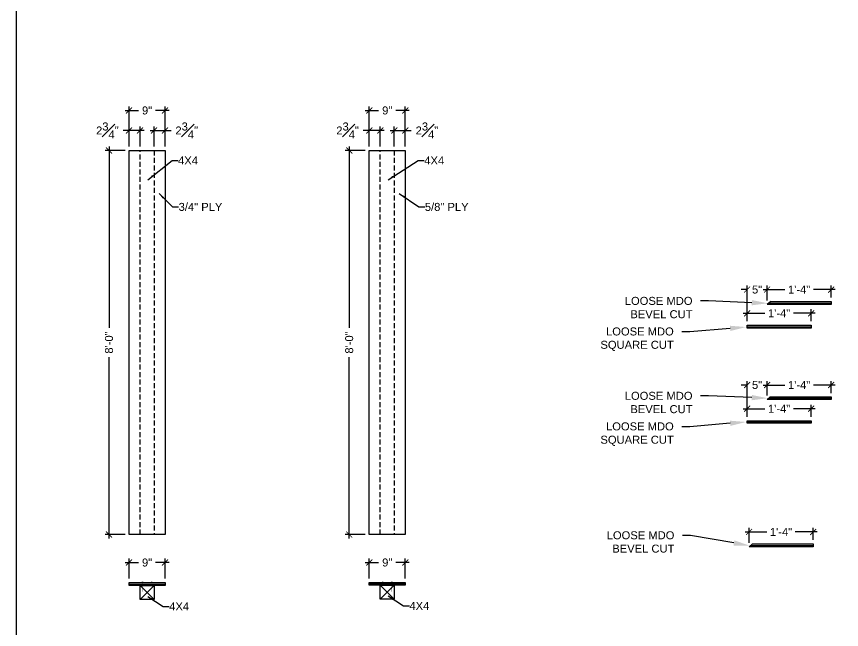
# Model space of a CAD drawing. Header units: inches. Extents: x 2832 to 8547, y -592 to 860.
# Drawn here: x 5754.1 to 5960.1, y 519.4 to 672.6 of the extents above; entities that cross this region are included whole.
import ezdxf
from ezdxf import colors
from ezdxf.entities.mleader import LeaderData, LeaderLine
from ezdxf.math import Vec2, Vec3

# ---------------------------------------------------------------- set-up
doc = ezdxf.new("R2010")
doc.units = ezdxf.units.IN
doc.header["$LTSCALE"] = 5
doc.header["$MEASUREMENT"] = 0
doc.header["$PDMODE"] = 3
doc.header["$PDSIZE"] = 5
doc.linetypes.add('HIDDEN', pattern=[0.375, 0.25, -0.125])
for name, color, linetype in [('CONC', 132, 'Continuous'), ('DIM', 154, 'Continuous'), ('FMTEXTA', 4, 'Continuous'), ('FMTEXTB', 4, 'Continuous'), ('FORM', 5, 'Continuous'), ('PLYA', 4, 'Continuous'), ('STICKERS', 5, 'Continuous')]:
    doc.layers.add(name, color=color, linetype=linetype)
doc.styles.add('S', font='arial.ttf', dxfattribs={"height": 2})
doc.styles.add('VBA_txt', font='arial.ttf', dxfattribs={"height": 2})
doc.dimstyles.get("Standard").update_dxf_attribs({"dimtxt": 0.18, "dimasz": 0.18, "dimexe": 0.18, "dimexo": 0.0625, "dimgap": 0.09, "dimtad": 0, "dimdec": 4, "dimzin": 0, "dimdsep": 46, "dimtxsty": 'Standard', "dimcen": 0.09, "dimadec": 0, "dimazin": 0, "dimtfac": 1, "dimtdec": 4, "dimtofl": 0, "dimtmove": 0, "dimatfit": 3, "dimfxl": 1, "dimtolj": 1, "dimtzin": 0, "dimarcsym": 0})
doc.dimstyles.new('VBA_Dimstyle', dxfattribs={"dimtxt": 2, "dimasz": 1.5, "dimexe": 1, "dimexo": 1, "dimgap": 1, "dimtad": 0, "dimdec": 4, "dimrnd": 0.125, "dimzin": 3, "dimdsep": 46, "dimlunit": 4, "dimtxsty": 'VBA_txt', "dimblk": 'ARCHTICK', "dimcen": 0.09, "dimdle": 1, "dimclrd": 151, "dimclre": 150, "dimclrt": 150, "dimadec": 0, "dimazin": 0, "dimtfac": 1, "dimtdec": 4, "dimtofl": 0, "dimtmove": 0, "dimatfit": 3, "dimfxl": 1, "dimfrac": 1, "dimtolj": 1, "dimtzin": 0, "dimarcsym": 0})

# ---------------------------------------------------------------- blocks, each defined once
blk = doc.blocks.new('_ARCHTICK')
at = {"color": 0, "linetype": 'ByBlock', "ltscale": 0.25, "const_width": 0.15}
blk.add_lwpolyline([(-0.5, -0.5), (0.5, 0.5)], dxfattribs=at)
blk = doc.blocks.new('*D620')
at = {"color": 150, "linetype": 'ByBlock', "lineweight": -2, "transparency": 16777216}
for p, q in [((5, 6.93), (5, 10.68)), ((21, 7.68), (21, 10.68))]:
    blk.add_line(p, q, dxfattribs=at)
at = {"color": 151, "linetype": 'ByBlock', "lineweight": -2, "transparency": 16777216}
for p, q in [((4, 9.68), (9.44, 9.68)), ((22, 9.68), (16.56, 9.68))]:
    blk.add_line(p, q, dxfattribs=at)
at = {"layer": 'DEFPOINTS', "color": 0, "linetype": 'ByBlock', "transparency": 16777216}
for p in [(21, 9.68), (21, 6.68), (5, 5.93)]:
    blk.add_point(p, dxfattribs=at)
at = {"color": 151, "linetype": 'ByBlock', "lineweight": -2, "transparency": 16777216, "xscale": 1.5, "yscale": 1.5, "zscale": 1.5, "rotation": 180}
blk.add_blockref('_ARCHTICK', (5, 9.68), dxfattribs=at)
at = {"color": 151, "linetype": 'ByBlock', "lineweight": -2, "transparency": 16777216, "xscale": 1.5, "yscale": 1.5, "zscale": 1.5}
blk.add_blockref('_ARCHTICK', (21, 9.68), dxfattribs=at)
at = {"color": 150, "linetype": 'ByBlock', "transparency": 16777216, "insert": (13, 9.68), "char_height": 2, "attachment_point": 5, "style": 'VBA_txt'}
blk.add_mtext('\\A1;1\'-4"', dxfattribs=at)
blk = doc.blocks.new('*D621')
at = {"color": 150, "linetype": 'ByBlock', "lineweight": -2, "transparency": 16777216}
for p, q in [((0, 1.75), (0, 4.75)), ((16, 1.75), (16, 4.75))]:
    blk.add_line(p, q, dxfattribs=at)
at = {"color": 151, "linetype": 'ByBlock', "lineweight": -2, "transparency": 16777216}
for p, q in [((-1, 3.75), (4.44, 3.75)), ((17, 3.75), (11.56, 3.75))]:
    blk.add_line(p, q, dxfattribs=at)
at = {"layer": 'DEFPOINTS', "color": 0, "linetype": 'ByBlock', "transparency": 16777216}
for p in [(16, 3.75), (0, 0.75), (16, 0.75)]:
    blk.add_point(p, dxfattribs=at)
at = {"color": 151, "linetype": 'ByBlock', "lineweight": -2, "transparency": 16777216, "xscale": 1.5, "yscale": 1.5, "zscale": 1.5, "rotation": 180}
blk.add_blockref('_ARCHTICK', (0, 3.75), dxfattribs=at)
at = {"color": 151, "linetype": 'ByBlock', "lineweight": -2, "transparency": 16777216, "xscale": 1.5, "yscale": 1.5, "zscale": 1.5}
blk.add_blockref('_ARCHTICK', (16, 3.75), dxfattribs=at)
at = {"color": 150, "linetype": 'ByBlock', "transparency": 16777216, "insert": (8, 3.75), "char_height": 2, "attachment_point": 5, "style": 'VBA_txt'}
blk.add_mtext('\\A1;1\'-4"', dxfattribs=at)
blk = doc.blocks.new('*D619')
at = {"color": 150, "linetype": 'ByBlock', "lineweight": -2, "transparency": 16777216}
for p, q in [((0, 1.75), (0, 10.68)), ((5, 6.93), (5, 10.68))]:
    blk.add_line(p, q, dxfattribs=at)
at = {"color": 151, "linetype": 'ByBlock', "lineweight": -2, "transparency": 16777216}
for p, q in [((0, 9.68), (-1.5, 9.68)), ((5, 9.68), (6.5, 9.68))]:
    blk.add_line(p, q, dxfattribs=at)
at = {"layer": 'DEFPOINTS', "color": 0, "linetype": 'ByBlock', "transparency": 16777216}
for p in [(0, 9.68), (5, 5.93), (0, 0.75)]:
    blk.add_point(p, dxfattribs=at)
at = {"color": 151, "linetype": 'ByBlock', "lineweight": -2, "transparency": 16777216, "xscale": 1.5, "yscale": 1.5, "zscale": 1.5}
blk.add_blockref('_ARCHTICK', (0, 9.68), dxfattribs=at)
at = {"color": 151, "linetype": 'ByBlock', "lineweight": -2, "transparency": 16777216, "xscale": 1.5, "yscale": 1.5, "zscale": 1.5, "rotation": 180}
blk.add_blockref('_ARCHTICK', (5, 9.68), dxfattribs=at)
at = {"color": 150, "linetype": 'ByBlock', "transparency": 16777216, "insert": (2.5, 9.68), "char_height": 2, "attachment_point": 5, "style": 'VBA_txt'}
blk.add_mtext('\\A1;5"', dxfattribs=at)
blk = doc.blocks.new('*D628')
at = {"color": 150, "linetype": 'ByBlock', "lineweight": -2, "transparency": 16777216}
for p, q in [((5, 6.93), (5, 10.68)), ((21, 7.68), (21, 10.68))]:
    blk.add_line(p, q, dxfattribs=at)
at = {"color": 151, "linetype": 'ByBlock', "lineweight": -2, "transparency": 16777216}
for p, q in [((4, 9.68), (9.44, 9.68)), ((22, 9.68), (16.56, 9.68))]:
    blk.add_line(p, q, dxfattribs=at)
at = {"layer": 'DEFPOINTS', "color": 0, "linetype": 'ByBlock', "transparency": 16777216}
for p in [(21, 9.68), (21, 6.68), (5, 5.93)]:
    blk.add_point(p, dxfattribs=at)
at = {"color": 151, "linetype": 'ByBlock', "lineweight": -2, "transparency": 16777216, "xscale": 1.5, "yscale": 1.5, "zscale": 1.5, "rotation": 180}
blk.add_blockref('_ARCHTICK', (5, 9.68), dxfattribs=at)
at = {"color": 151, "linetype": 'ByBlock', "lineweight": -2, "transparency": 16777216, "xscale": 1.5, "yscale": 1.5, "zscale": 1.5}
blk.add_blockref('_ARCHTICK', (21, 9.68), dxfattribs=at)
at = {"color": 150, "linetype": 'ByBlock', "transparency": 16777216, "insert": (13, 9.68), "char_height": 2, "attachment_point": 5, "style": 'VBA_txt'}
blk.add_mtext('\\A1;1\'-4"', dxfattribs=at)
blk = doc.blocks.new('*D625')
at = {"color": 150, "linetype": 'ByBlock', "lineweight": -2, "transparency": 16777216}
for p, q in [((5, 6.93), (5, 10.55)), ((21, 7.55), (21, 10.55))]:
    blk.add_line(p, q, dxfattribs=at)
at = {"color": 151, "linetype": 'ByBlock', "lineweight": -2, "transparency": 16777216}
for p, q in [((4, 9.55), (9.44, 9.55)), ((22, 9.55), (16.56, 9.55))]:
    blk.add_line(p, q, dxfattribs=at)
at = {"layer": 'DEFPOINTS', "color": 0, "linetype": 'ByBlock', "transparency": 16777216}
for p in [(21, 9.55), (21, 6.55), (5, 5.93)]:
    blk.add_point(p, dxfattribs=at)
at = {"color": 151, "linetype": 'ByBlock', "lineweight": -2, "transparency": 16777216, "xscale": 1.5, "yscale": 1.5, "zscale": 1.5, "rotation": 180}
blk.add_blockref('_ARCHTICK', (5, 9.55), dxfattribs=at)
at = {"color": 151, "linetype": 'ByBlock', "lineweight": -2, "transparency": 16777216, "xscale": 1.5, "yscale": 1.5, "zscale": 1.5}
blk.add_blockref('_ARCHTICK', (21, 9.55), dxfattribs=at)
at = {"color": 150, "linetype": 'ByBlock', "transparency": 16777216, "insert": (13, 9.55), "char_height": 2, "attachment_point": 5, "style": 'VBA_txt'}
blk.add_mtext('\\A1;1\'-4"', dxfattribs=at)
blk = doc.blocks.new('*D626')
at = {"color": 150, "linetype": 'ByBlock', "lineweight": -2, "transparency": 16777216}
for p, q in [((0, 1.62), (0, 4.62)), ((16, 1.62), (16, 4.62))]:
    blk.add_line(p, q, dxfattribs=at)
at = {"color": 151, "linetype": 'ByBlock', "lineweight": -2, "transparency": 16777216}
for p, q in [((-1, 3.62), (4.44, 3.62)), ((17, 3.62), (11.56, 3.62))]:
    blk.add_line(p, q, dxfattribs=at)
at = {"layer": 'DEFPOINTS', "color": 0, "linetype": 'ByBlock', "transparency": 16777216}
for p in [(16, 3.62), (0, 0.62), (16, 0.62)]:
    blk.add_point(p, dxfattribs=at)
at = {"color": 151, "linetype": 'ByBlock', "lineweight": -2, "transparency": 16777216, "xscale": 1.5, "yscale": 1.5, "zscale": 1.5, "rotation": 180}
blk.add_blockref('_ARCHTICK', (0, 3.62), dxfattribs=at)
at = {"color": 151, "linetype": 'ByBlock', "lineweight": -2, "transparency": 16777216, "xscale": 1.5, "yscale": 1.5, "zscale": 1.5}
blk.add_blockref('_ARCHTICK', (16, 3.62), dxfattribs=at)
at = {"color": 150, "linetype": 'ByBlock', "transparency": 16777216, "insert": (8, 3.62), "char_height": 2, "attachment_point": 5, "style": 'VBA_txt'}
blk.add_mtext('\\A1;1\'-4"', dxfattribs=at)
blk = doc.blocks.new('*D624')
at = {"color": 150, "linetype": 'ByBlock', "lineweight": -2, "transparency": 16777216}
for p, q in [((0, 1.62), (0, 10.55)), ((5, 6.93), (5, 10.55))]:
    blk.add_line(p, q, dxfattribs=at)
at = {"color": 151, "linetype": 'ByBlock', "lineweight": -2, "transparency": 16777216}
for p, q in [((0, 9.55), (-1.5, 9.55)), ((5, 9.55), (6.5, 9.55))]:
    blk.add_line(p, q, dxfattribs=at)
at = {"layer": 'DEFPOINTS', "color": 0, "linetype": 'ByBlock', "transparency": 16777216}
for p in [(0, 9.55), (5, 5.93), (0, 0.62)]:
    blk.add_point(p, dxfattribs=at)
at = {"color": 151, "linetype": 'ByBlock', "lineweight": -2, "transparency": 16777216, "xscale": 1.5, "yscale": 1.5, "zscale": 1.5}
blk.add_blockref('_ARCHTICK', (0, 9.55), dxfattribs=at)
at = {"color": 151, "linetype": 'ByBlock', "lineweight": -2, "transparency": 16777216, "xscale": 1.5, "yscale": 1.5, "zscale": 1.5, "rotation": 180}
blk.add_blockref('_ARCHTICK', (5, 9.55), dxfattribs=at)
at = {"color": 150, "linetype": 'ByBlock', "transparency": 16777216, "insert": (2.5, 9.55), "char_height": 2, "attachment_point": 5, "style": 'VBA_txt'}
blk.add_mtext('\\A1;5"', dxfattribs=at)
blk = doc.blocks.new('*D595')
at = {"layer": 'DEFPOINTS', "color": 0, "transparency": 16777216}
for p in [(4.5, 106), (-4.5, 96), (4.5, 96)]:
    blk.add_point(p, dxfattribs=at)
at = {"layer": 'FORM', "color": 151, "linetype": 'ByBlock', "lineweight": -2, "transparency": 16777216}
for p, q in [((-5.5, 106), (-2.15, 106)), ((5.5, 106), (2.15, 106))]:
    blk.add_line(p, q, dxfattribs=at)
at = {"layer": 'FORM', "color": 150, "linetype": 'ByBlock', "lineweight": -2, "transparency": 16777216}
for p, q in [((-4.5, 97), (-4.5, 107)), ((4.5, 97), (4.5, 107))]:
    blk.add_line(p, q, dxfattribs=at)
at = {"layer": 'FORM', "color": 151, "lineweight": -2, "transparency": 16777216, "xscale": 1.5, "yscale": 1.5, "zscale": 1.5, "rotation": 180}
blk.add_blockref('_ARCHTICK', (-4.5, 106), dxfattribs=at)
at = {"layer": 'FORM', "color": 151, "lineweight": -2, "transparency": 16777216, "xscale": 1.5, "yscale": 1.5, "zscale": 1.5}
blk.add_blockref('_ARCHTICK', (4.5, 106), dxfattribs=at)
at = {"layer": 'FORM', "color": 150, "transparency": 16777216, "insert": (0, 106), "char_height": 2, "attachment_point": 5, "style": 'VBA_txt'}
blk.add_mtext('\\A1;9"', dxfattribs=at)
blk = doc.blocks.new('*D596')
at = {"layer": 'DEFPOINTS', "color": 0, "transparency": 16777216}
for p in [(4.5, 101), (1.75, 96), (4.5, 96)]:
    blk.add_point(p, dxfattribs=at)
at = {"layer": 'FORM', "color": 151, "linetype": 'ByBlock', "lineweight": -2, "transparency": 16777216}
for p, q in [((0.75, 101), (4.5, 101)), ((4.5, 101), (6, 101))]:
    blk.add_line(p, q, dxfattribs=at)
at = {"layer": 'FORM', "color": 150, "linetype": 'ByBlock', "lineweight": -2, "transparency": 16777216}
for p, q in [((1.75, 97), (1.75, 102)), ((4.5, 97), (4.5, 102))]:
    blk.add_line(p, q, dxfattribs=at)
at = {"layer": 'FORM', "color": 151, "lineweight": -2, "transparency": 16777216, "xscale": 1.5, "yscale": 1.5, "zscale": 1.5, "rotation": 180}
blk.add_blockref('_ARCHTICK', (1.75, 101), dxfattribs=at)
at = {"layer": 'FORM', "color": 151, "lineweight": -2, "transparency": 16777216, "xscale": 1.5, "yscale": 1.5, "zscale": 1.5}
blk.add_blockref('_ARCHTICK', (4.5, 101), dxfattribs=at)
at = {"layer": 'FORM', "color": 150, "transparency": 16777216, "insert": (9.91, 101), "char_height": 2, "attachment_point": 5, "style": 'VBA_txt'}
blk.add_mtext('\\A1;2{\\H1x;\\S3#4;}"', dxfattribs=at)
blk = doc.blocks.new('*D597')
at = {"layer": 'DEFPOINTS', "color": 0, "transparency": 16777216}
for p in [(-4.5, 101), (-4.5, 96), (-1.75, 96)]:
    blk.add_point(p, dxfattribs=at)
at = {"layer": 'FORM', "color": 151, "linetype": 'ByBlock', "lineweight": -2, "transparency": 16777216}
for p, q in [((-4.5, 101), (-6, 101)), ((-0.75, 101), (-4.5, 101))]:
    blk.add_line(p, q, dxfattribs=at)
at = {"layer": 'FORM', "color": 150, "linetype": 'ByBlock', "lineweight": -2, "transparency": 16777216}
for p, q in [((-4.5, 97), (-4.5, 102)), ((-1.75, 97), (-1.75, 102))]:
    blk.add_line(p, q, dxfattribs=at)
at = {"layer": 'FORM', "color": 151, "lineweight": -2, "transparency": 16777216, "xscale": 1.5, "yscale": 1.5, "zscale": 1.5, "rotation": 180}
blk.add_blockref('_ARCHTICK', (-4.5, 101), dxfattribs=at)
at = {"layer": 'FORM', "color": 151, "lineweight": -2, "transparency": 16777216, "xscale": 1.5, "yscale": 1.5, "zscale": 1.5}
blk.add_blockref('_ARCHTICK', (-1.75, 101), dxfattribs=at)
at = {"layer": 'FORM', "color": 150, "transparency": 16777216, "insert": (-9.91, 101), "char_height": 2, "attachment_point": 5, "style": 'VBA_txt'}
blk.add_mtext('\\A1;2{\\H1x;\\S3#4;}"', dxfattribs=at)
blk = doc.blocks.new('*D598')
at = {"layer": 'DEFPOINTS', "color": 0, "transparency": 16777216}
for p in [(-4.5, 96), (-4.5, 0), (-9.5, 0)]:
    blk.add_point(p, dxfattribs=at)
at = {"layer": 'FORM', "color": 151, "linetype": 'ByBlock', "lineweight": -2, "transparency": 16777216}
for p, q in [((-9.5, 97), (-9.5, 51.66)), ((-9.5, -1), (-9.5, 44.34))]:
    blk.add_line(p, q, dxfattribs=at)
at = {"layer": 'FORM', "color": 150, "linetype": 'ByBlock', "lineweight": -2, "transparency": 16777216}
for p, q in [((-5.5, 96), (-10.5, 96)), ((-5.5, 0), (-10.5, 0))]:
    blk.add_line(p, q, dxfattribs=at)
at = {"layer": 'FORM', "color": 151, "lineweight": -2, "transparency": 16777216, "xscale": 1.5, "yscale": 1.5, "zscale": 1.5}
for p, rotation in [((-9.5, 96), 90), ((-9.5, 0), 270)]:
    blk.add_blockref('_ARCHTICK', p, dxfattribs=dict(at, rotation=rotation))
at = {"layer": 'FORM', "color": 150, "transparency": 16777216, "insert": (-9.5, 48), "char_height": 2, "attachment_point": 5, "rotation": 90, "style": 'VBA_txt'}
blk.add_mtext('\\A1;8\'-0"', dxfattribs=at)
blk = doc.blocks.new('8D')
at = {"color": 4, "const_width": 0.0625}
for points in [[(-0.1875, 0.0625), (0.1875, 0.0625)], [(0, -2.4375), (0, 0.0625)]]:
    blk.add_lwpolyline(points, dxfattribs=at)
blk = doc.blocks.new('*D590')
at = {"layer": 'DEFPOINTS', "color": 0, "transparency": 16777216}
for p in [(4.5, -7), (-4.5, -12), (4.5, -12)]:
    blk.add_point(p, dxfattribs=at)
at = {"layer": 'FORM', "color": 150, "linetype": 'ByBlock', "lineweight": -2, "transparency": 16777216}
for p, q in [((-4.5, -11), (-4.5, -6)), ((4.5, -11), (4.5, -6))]:
    blk.add_line(p, q, dxfattribs=at)
at = {"layer": 'FORM', "color": 151, "linetype": 'ByBlock', "lineweight": -2, "transparency": 16777216}
for p, q in [((-5.5, -7), (-2.15, -7)), ((5.5, -7), (2.15, -7))]:
    blk.add_line(p, q, dxfattribs=at)
at = {"layer": 'FORM', "color": 151, "lineweight": -2, "transparency": 16777216, "xscale": 1.5, "yscale": 1.5, "zscale": 1.5, "rotation": 180}
blk.add_blockref('_ARCHTICK', (-4.5, -7), dxfattribs=at)
at = {"layer": 'FORM', "color": 151, "lineweight": -2, "transparency": 16777216, "xscale": 1.5, "yscale": 1.5, "zscale": 1.5}
blk.add_blockref('_ARCHTICK', (4.5, -7), dxfattribs=at)
at = {"layer": 'FORM', "color": 150, "transparency": 16777216, "insert": (0, -7), "char_height": 2, "attachment_point": 5, "style": 'VBA_txt'}
blk.add_mtext('\\A1;9"', dxfattribs=at)
blk = doc.blocks.new('*D613')
at = {"layer": 'DEFPOINTS', "color": 0, "transparency": 16777216}
for p in [(4.5, 106), (-4.5, 96), (4.5, 96)]:
    blk.add_point(p, dxfattribs=at)
at = {"layer": 'FORM', "color": 151, "linetype": 'ByBlock', "lineweight": -2, "transparency": 16777216}
for p, q in [((-5.5, 106), (-2.15, 106)), ((5.5, 106), (2.15, 106))]:
    blk.add_line(p, q, dxfattribs=at)
at = {"layer": 'FORM', "color": 150, "linetype": 'ByBlock', "lineweight": -2, "transparency": 16777216}
for p, q in [((-4.5, 97), (-4.5, 107)), ((4.5, 97), (4.5, 107))]:
    blk.add_line(p, q, dxfattribs=at)
at = {"layer": 'FORM', "color": 151, "lineweight": -2, "transparency": 16777216, "xscale": 1.5, "yscale": 1.5, "zscale": 1.5, "rotation": 180}
blk.add_blockref('_ARCHTICK', (-4.5, 106), dxfattribs=at)
at = {"layer": 'FORM', "color": 151, "lineweight": -2, "transparency": 16777216, "xscale": 1.5, "yscale": 1.5, "zscale": 1.5}
blk.add_blockref('_ARCHTICK', (4.5, 106), dxfattribs=at)
at = {"layer": 'FORM', "color": 150, "transparency": 16777216, "insert": (0, 106), "char_height": 2, "attachment_point": 5, "style": 'VBA_txt'}
blk.add_mtext('\\A1;9"', dxfattribs=at)
blk = doc.blocks.new('*D614')
at = {"layer": 'DEFPOINTS', "color": 0, "transparency": 16777216}
for p in [(4.5, 101), (1.75, 96), (4.5, 96)]:
    blk.add_point(p, dxfattribs=at)
at = {"layer": 'FORM', "color": 151, "linetype": 'ByBlock', "lineweight": -2, "transparency": 16777216}
for p, q in [((0.75, 101), (4.5, 101)), ((4.5, 101), (6, 101))]:
    blk.add_line(p, q, dxfattribs=at)
at = {"layer": 'FORM', "color": 150, "linetype": 'ByBlock', "lineweight": -2, "transparency": 16777216}
for p, q in [((1.75, 97), (1.75, 102)), ((4.5, 97), (4.5, 102))]:
    blk.add_line(p, q, dxfattribs=at)
at = {"layer": 'FORM', "color": 151, "lineweight": -2, "transparency": 16777216, "xscale": 1.5, "yscale": 1.5, "zscale": 1.5, "rotation": 180}
blk.add_blockref('_ARCHTICK', (1.75, 101), dxfattribs=at)
at = {"layer": 'FORM', "color": 151, "lineweight": -2, "transparency": 16777216, "xscale": 1.5, "yscale": 1.5, "zscale": 1.5}
blk.add_blockref('_ARCHTICK', (4.5, 101), dxfattribs=at)
at = {"layer": 'FORM', "color": 150, "transparency": 16777216, "insert": (9.91, 101), "char_height": 2, "attachment_point": 5, "style": 'VBA_txt'}
blk.add_mtext('\\A1;2{\\H1x;\\S3#4;}"', dxfattribs=at)
blk = doc.blocks.new('*D615')
at = {"layer": 'DEFPOINTS', "color": 0, "transparency": 16777216}
for p in [(-4.5, 101), (-4.5, 96), (-1.75, 96)]:
    blk.add_point(p, dxfattribs=at)
at = {"layer": 'FORM', "color": 151, "linetype": 'ByBlock', "lineweight": -2, "transparency": 16777216}
for p, q in [((-4.5, 101), (-6, 101)), ((-0.75, 101), (-4.5, 101))]:
    blk.add_line(p, q, dxfattribs=at)
at = {"layer": 'FORM', "color": 150, "linetype": 'ByBlock', "lineweight": -2, "transparency": 16777216}
for p, q in [((-4.5, 97), (-4.5, 102)), ((-1.75, 97), (-1.75, 102))]:
    blk.add_line(p, q, dxfattribs=at)
at = {"layer": 'FORM', "color": 151, "lineweight": -2, "transparency": 16777216, "xscale": 1.5, "yscale": 1.5, "zscale": 1.5, "rotation": 180}
blk.add_blockref('_ARCHTICK', (-4.5, 101), dxfattribs=at)
at = {"layer": 'FORM', "color": 151, "lineweight": -2, "transparency": 16777216, "xscale": 1.5, "yscale": 1.5, "zscale": 1.5}
blk.add_blockref('_ARCHTICK', (-1.75, 101), dxfattribs=at)
at = {"layer": 'FORM', "color": 150, "transparency": 16777216, "insert": (-9.91, 101), "char_height": 2, "attachment_point": 5, "style": 'VBA_txt'}
blk.add_mtext('\\A1;2{\\H1x;\\S3#4;}"', dxfattribs=at)
blk = doc.blocks.new('*D616')
at = {"layer": 'DEFPOINTS', "color": 0, "transparency": 16777216}
for p in [(-4.5, 96), (-4.5, 0), (-9.5, 0)]:
    blk.add_point(p, dxfattribs=at)
at = {"layer": 'FORM', "color": 151, "linetype": 'ByBlock', "lineweight": -2, "transparency": 16777216}
for p, q in [((-9.5, 97), (-9.5, 51.66)), ((-9.5, -1), (-9.5, 44.34))]:
    blk.add_line(p, q, dxfattribs=at)
at = {"layer": 'FORM', "color": 150, "linetype": 'ByBlock', "lineweight": -2, "transparency": 16777216}
for p, q in [((-5.5, 96), (-10.5, 96)), ((-5.5, 0), (-10.5, 0))]:
    blk.add_line(p, q, dxfattribs=at)
at = {"layer": 'FORM', "color": 151, "lineweight": -2, "transparency": 16777216, "xscale": 1.5, "yscale": 1.5, "zscale": 1.5}
for p, rotation in [((-9.5, 96), 90), ((-9.5, 0), 270)]:
    blk.add_blockref('_ARCHTICK', p, dxfattribs=dict(at, rotation=rotation))
at = {"layer": 'FORM', "color": 150, "transparency": 16777216, "insert": (-9.5, 48), "char_height": 2, "attachment_point": 5, "rotation": 90, "style": 'VBA_txt'}
blk.add_mtext('\\A1;8\'-0"', dxfattribs=at)
blk = doc.blocks.new('*D608')
at = {"layer": 'DEFPOINTS', "color": 0, "transparency": 16777216}
for p in [(4.5, -7), (-4.5, -12), (4.5, -12)]:
    blk.add_point(p, dxfattribs=at)
at = {"layer": 'FORM', "color": 150, "linetype": 'ByBlock', "lineweight": -2, "transparency": 16777216}
for p, q in [((-4.5, -11), (-4.5, -6)), ((4.5, -11), (4.5, -6))]:
    blk.add_line(p, q, dxfattribs=at)
at = {"layer": 'FORM', "color": 151, "linetype": 'ByBlock', "lineweight": -2, "transparency": 16777216}
for p, q in [((-5.5, -7), (-2.15, -7)), ((5.5, -7), (2.15, -7))]:
    blk.add_line(p, q, dxfattribs=at)
at = {"layer": 'FORM', "color": 151, "lineweight": -2, "transparency": 16777216, "xscale": 1.5, "yscale": 1.5, "zscale": 1.5, "rotation": 180}
blk.add_blockref('_ARCHTICK', (-4.5, -7), dxfattribs=at)
at = {"layer": 'FORM', "color": 151, "lineweight": -2, "transparency": 16777216, "xscale": 1.5, "yscale": 1.5, "zscale": 1.5}
blk.add_blockref('_ARCHTICK', (4.5, -7), dxfattribs=at)
at = {"layer": 'FORM', "color": 150, "transparency": 16777216, "insert": (0, -7), "char_height": 2, "attachment_point": 5, "style": 'VBA_txt'}
blk.add_mtext('\\A1;9"', dxfattribs=at)
blk = doc.blocks.new('*U618')
at = {"layer": 'PLYA', "linetype": 'ByBlock'}
blk.add_line((5.9, 6.67923), (5, 5.92923), dxfattribs=at)
at = {"layer": 'PLYA'}
for p, q in [((5.45, 6.30423), (21, 6.30423)), ((5.9, 6.67923), (21, 6.67923)), ((21, 6.67923), (21, 5.92923)), ((21, 5.92923), (5, 5.92923))]:
    blk.add_line(p, q, dxfattribs=at)
at = {"layer": 'PLYA', "color": 103}
blk.add_lwpolyline([(0, 0.3125), (0, 0.75), (16, 0.75), (16, 0), (0, 0), (0, 0.375), (16, 0.375)], dxfattribs=at)
at = {"linetype": 'ByBlock'}
dim = blk.add_linear_dim(base=(0, 9.67923), p1=(5, 5.92923), p2=(0, 0.75), angle=180, dimstyle='VBA_Dimstyle', dxfattribs=at)
dim.commit()
dim.dimension.update_dxf_attribs({"geometry": '*D619', "text_midpoint": (2.5, 9.67923)})
for base, p1, p2, picture, middle in [((21, 9.67923), (5, 5.92923), (21, 6.67923), '*D620', (13, 9.67923)), ((16, 3.75), (0, 0.75), (16, 0.75), '*D621', (8, 3.75))]:
    dim = blk.add_linear_dim(base=base, p1=p1, p2=p2, dimstyle='VBA_Dimstyle', dxfattribs=at)
    dim.commit()
    dim.dimension.update_dxf_attribs({"geometry": picture, "text_midpoint": middle})
at = {"layer": 'FMTEXTB'}
ml = blk.add_multileader_mtext('Standard', dxfattribs=at)
ml.set_content('{\\C256;LOOSE MDO\\PBEVEL CUT}', color=150, style='S')
ml.set_leader_properties(color=256)
ml.build(insert=Vec2(0, 0))
ml.multileader.update_dxf_attribs({"dogleg_length": 2})
ctx = ml.context
ctx.base_point, ctx.char_height, ctx.plane_origin = Vec3(-32.22383, 6.834), 2, Vec3(5.18042, 6.55423)
ctx.text_align_type = 2
notes = []
notes.append((ctx, [(0, (1, 1, 0), (-9.63174, 6.834), (-1, 0), 2, [(0, [(5.18042, 6.24173)], 0, [])])]))
ctx.mtext.insert, ctx.mtext.width, ctx.mtext.alignment, ctx.mtext.flow_direction = Vec3(-13.63174, 7.85106), 17.0208192, 3, 5
ml = blk.add_multileader_mtext('Standard', dxfattribs=at)
ml.set_content('{\\C256;LOOSE MDO\\PSQUARE CUT}', color=150, style='S')
ml.set_leader_properties(color=256)
ml.build(insert=Vec2(0, 0))
ml.multileader.update_dxf_attribs({"dogleg_length": 2})
ctx = ml.context
ctx.base_point, ctx.char_height, ctx.plane_origin = Vec3(-38.45609, -0.8678), 2, Vec3(0.18042, 0.625)
ctx.text_align_type = 2
notes.append((ctx, [(0, (1, 1, 0), (-14.31967, -0.8678), (-1, 0), 2, [(0, [(-0.25963, 0.3125)], 0, [])])]))
ctx.mtext.insert, ctx.mtext.alignment, ctx.mtext.flow_direction = Vec3(-18.31967, 0.20997), 3, 5
for ctx, leaders in notes:
    for number, flags, end, landing, length, lines in leaders:
        leader = LeaderData()
        leader.index, (leader.has_last_leader_line, leader.has_dogleg_vector, leader.attachment_direction) = number, flags
        leader.last_leader_point, leader.dogleg_vector, leader.dogleg_length = Vec3(end), Vec3(landing), length
        for number, points, colour, breaks in lines:
            line = LeaderLine()
            line.index, line.vertices, line.color, line.breaks = number, Vec3.list(points), colors.encode_raw_color(colour), breaks
            leader.lines.append(line)
        ctx.leaders.append(leader)
blk = doc.blocks.new('*U627')
at = {"layer": 'PLYA', "linetype": 'ByBlock'}
blk.add_line((5.9, 6.67923), (5, 5.92923), dxfattribs=at)
at = {"layer": 'PLYA'}
for p, q in [((5.45, 6.30423), (21, 6.30423)), ((5.9, 6.67923), (21, 6.67923)), ((21, 6.67923), (21, 5.92923)), ((21, 5.92923), (5, 5.92923))]:
    blk.add_line(p, q, dxfattribs=at)
at = {"linetype": 'ByBlock'}
dim = blk.add_linear_dim(base=(21, 9.67923), p1=(5, 5.92923), p2=(21, 6.67923), dimstyle='VBA_Dimstyle', dxfattribs=at)
dim.commit()
dim.dimension.update_dxf_attribs({"geometry": '*D628', "text_midpoint": (13, 9.67923)})
at = {"layer": 'FMTEXTB'}
ml = blk.add_multileader_mtext('Standard', dxfattribs=at)
ml.set_content('{\\C256;LOOSE MDO\\PBEVEL CUT}', color=150, style='S')
ml.set_leader_properties(color=256)
ml.build(insert=Vec2(0, 0))
ml.multileader.update_dxf_attribs({"dogleg_length": 2})
ctx = ml.context
ctx.base_point, ctx.char_height, ctx.plane_origin = Vec3(-32.22382, 8.834), 2, Vec3(5.18042, 6.55423)
ctx.text_align_type = 2
notes = []
notes.append((ctx, [(0, (1, 1, 0), (-9.63174, 8.834), (-1, 0), 2, [(0, [(5.18042, 6.24173)], 0, [])])]))
ctx.mtext.insert, ctx.mtext.width, ctx.mtext.alignment, ctx.mtext.flow_direction = Vec3(-13.63174, 9.85106), 17.0208192, 3, 5
for ctx, leaders in notes:
    for number, flags, end, landing, length, lines in leaders:
        leader = LeaderData()
        leader.index, (leader.has_last_leader_line, leader.has_dogleg_vector, leader.attachment_direction) = number, flags
        leader.last_leader_point, leader.dogleg_vector, leader.dogleg_length = Vec3(end), Vec3(landing), length
        for number, points, colour, breaks in lines:
            line = LeaderLine()
            line.index, line.vertices, line.color, line.breaks = number, Vec3.list(points), colors.encode_raw_color(colour), breaks
            leader.lines.append(line)
        ctx.leaders.append(leader)
blk = doc.blocks.new('*U623')
at = {"layer": 'PLYA', "linetype": 'ByBlock'}
blk.add_line((5.75, 6.55423), (5, 5.92923), dxfattribs=at)
at = {"layer": 'PLYA'}
for p, q in [((5.375, 6.24173), (21, 6.24173)), ((5.75, 6.55423), (21, 6.55423)), ((21, 6.55423), (21, 5.92923)), ((21, 5.92923), (5, 5.92923))]:
    blk.add_line(p, q, dxfattribs=at)
at = {"layer": 'PLYA', "color": 103}
blk.add_lwpolyline([(0, 0.3125), (0, 0.625), (16, 0.625), (16, 0), (0, 0), (0, 0.3125), (16, 0.3125)], dxfattribs=at)
at = {"linetype": 'ByBlock'}
dim = blk.add_linear_dim(base=(0, 9.55423), p1=(5, 5.92923), p2=(0, 0.625), angle=180, dimstyle='VBA_Dimstyle', dxfattribs=at)
dim.commit()
dim.dimension.update_dxf_attribs({"geometry": '*D624', "text_midpoint": (2.5, 9.55423)})
for base, p1, p2, picture, middle in [((21, 9.55423), (5, 5.92923), (21, 6.55423), '*D625', (13, 9.55423)), ((16, 3.625), (0, 0.625), (16, 0.625), '*D626', (8, 3.625))]:
    dim = blk.add_linear_dim(base=base, p1=p1, p2=p2, dimstyle='VBA_Dimstyle', dxfattribs=at)
    dim.commit()
    dim.dimension.update_dxf_attribs({"geometry": picture, "text_midpoint": middle})
at = {"layer": 'FMTEXTB'}
ml = blk.add_multileader_mtext('Standard', dxfattribs=at)
ml.set_content('{\\C256;LOOSE MDO\\PBEVEL CUT}', color=150, style='S')
ml.set_leader_properties(color=256)
ml.build(insert=Vec2(0, 0))
ml.multileader.update_dxf_attribs({"dogleg_length": 2})
ctx = ml.context
ctx.base_point, ctx.char_height, ctx.plane_origin = Vec3(-32.22382, 6.834), 2, Vec3(5.18042, 6.55423)
ctx.text_align_type = 2
notes = []
notes.append((ctx, [(0, (1, 1, 0), (-9.63174, 6.834), (-1, 0), 2, [(0, [(5.18042, 6.24173)], 0, [])])]))
ctx.mtext.insert, ctx.mtext.width, ctx.mtext.alignment, ctx.mtext.flow_direction = Vec3(-13.63174, 7.85106), 17.0208192, 3, 5
ml = blk.add_multileader_mtext('Standard', dxfattribs=at)
ml.set_content('{\\C256;LOOSE MDO\\PSQUARE CUT}', color=150, style='S')
ml.set_leader_properties(color=256)
ml.build(insert=Vec2(0, 0))
ml.multileader.update_dxf_attribs({"dogleg_length": 2})
ctx = ml.context
ctx.base_point, ctx.char_height, ctx.plane_origin = Vec3(-38.45609, -0.8678), 2, Vec3(0.18042, 0.625)
ctx.text_align_type = 2
notes.append((ctx, [(0, (1, 1, 0), (-14.31967, -0.8678), (-1, 0), 2, [(0, [(-0.25963, 0.3125)], 0, [])])]))
ctx.mtext.insert, ctx.mtext.alignment, ctx.mtext.flow_direction = Vec3(-18.31967, 0.20997), 3, 5
for ctx, leaders in notes:
    for number, flags, end, landing, length, lines in leaders:
        leader = LeaderData()
        leader.index, (leader.has_last_leader_line, leader.has_dogleg_vector, leader.attachment_direction) = number, flags
        leader.last_leader_point, leader.dogleg_vector, leader.dogleg_length = Vec3(end), Vec3(landing), length
        for number, points, colour, breaks in lines:
            line = LeaderLine()
            line.index, line.vertices, line.color, line.breaks = number, Vec3.list(points), colors.encode_raw_color(colour), breaks
            leader.lines.append(line)
        ctx.leaders.append(leader)
blk = doc.blocks.new('*U589')
at = {"layer": 'CONC', "color": 4}
for p, q in [((-1.75, -12.75), (1.75, -16.25)), ((1.75, -12.75), (-1.75, -16.25))]:
    blk.add_line(p, q, dxfattribs=at)
at = {"layer": 'CONC', "color": 5}
for p, q in [((-1.75, -12.75), (1.75, -12.75)), ((-1.75, -16.25), (-1.75, -12.75)), ((1.75, -12.75), (1.75, -16.25)), ((1.75, -16.25), (-1.75, -16.25))]:
    blk.add_line(p, q, dxfattribs=at)
at = {"layer": 'FMTEXTA'}
for p, q in [((6.24511, 93.4991), (7.74511, 93.4991)), ((6.38328, 81.90013), (7.88328, 81.90013))]:
    blk.add_line(p, q, dxfattribs=at)
at = {"layer": 'FORM', "linetype": 'HIDDEN'}
blk.add_lwpolyline([(-1.75, 96), (1.75, 96), (1.75, 0), (-1.75, 0)], close=True, dxfattribs=at)
at = {"layer": 'PLYA'}
blk.add_lwpolyline([(-4.5, 96), (4.5, 96), (4.5, 0), (-4.5, 0)], close=True, dxfattribs=at)
at = {"layer": 'STICKERS', "ltscale": 0.25}
blk.add_lwpolyline([(-4.5, -12.375), (-4.5, -12), (4.5, -12), (4.5, -12.75), (-4.5, -12.75), (-4.5, -12.375), (4.5, -12.375)], dxfattribs=at)
at = {"layer": 'STICKERS', "ltscale": 0.25, "xscale": -1}
blk.add_blockref('8D', (-1.15073, -11.88352), dxfattribs=at)
at = {"layer": 'STICKERS', "ltscale": 0.25}
blk.add_blockref('8D', (1.15073, -11.88352), dxfattribs=at)
at = {"layer": 'FMTEXTA', "char_height": 2, "style": 'VBA_txt'}
for s, insert, attachment_point in [('\\A1;4X4', (7.74511, 94.4991), 1), ('\\A1;3/4" PLY', (7.88328, 82.90013), 1), ('\\A1;4X4', (5.53827, -18.96551), 7)]:
    blk.add_mtext(s, dxfattribs=dict(at, insert=insert, attachment_point=attachment_point))
at = {"layer": 'FORM'}
for base, p1, p2, picture, middle in [((4.5, 106), (-4.5, 96), (4.5, 96), '*D595', (0, 106)), ((-4.5, 101), (-1.75, 96), (-4.5, 96), '*D597', (-9.91314, 101)), ((4.5, 101), (1.75, 96), (4.5, 96), '*D596', (9.91314, 101)), ((4.5, -7), (-4.5, -12), (4.5, -12), '*D590', (0, -7))]:
    dim = blk.add_linear_dim(base=base, p1=p1, p2=p2, dimstyle='VBA_Dimstyle', dxfattribs=at)
    dim.commit()
    dim.dimension.update_dxf_attribs({"geometry": picture, "text_midpoint": middle})
dim = blk.add_linear_dim(base=(-9.5, 0), p1=(-4.5, 96), p2=(-4.5, 0), angle=90, dimstyle='VBA_Dimstyle', dxfattribs=at)
dim.commit()
dim.dimension.update_dxf_attribs({"geometry": '*D598', "text_midpoint": (-9.5, 48)})
at = {"layer": 'FMTEXTA'}
for points in [[(0.22898, 88.69305), (6.24511, 93.4991)], [(2.99227, 85.21465), (6.38328, 81.90013)]]:
    blk.add_leader(points, dimstyle='Standard', override={"dimtxt": 4, "dimasz": 1.5, "dimexe": 2, "dimexo": 2, "dimgap": 0, "dimtad": 0, "dimrnd": 0.125, "dimzin": 3, "dimlunit": 4, "dimtxsty": 'S', "dimcen": 0.0625, "dimclrd": 4, "dimclre": 4, "dimclrt": 5, "dimfrac": 1}, dxfattribs=at)
at = {"layer": 'FMTEXTA', "annotation_type": 0, "has_hookline": 1, "hookline_direction": 0, "text_width": 4.80082}
blk.add_leader([(0.22898, -15.46947), (4.03827, -17.96551), (5.53827, -17.96551)], dimstyle='Standard', override={"dimtxt": 4, "dimasz": 1.5, "dimexe": 2, "dimexo": 2, "dimgap": 0, "dimtad": 0, "dimrnd": 0.125, "dimzin": 3, "dimlunit": 4, "dimtxsty": 'S', "dimcen": 0.0625, "dimclrd": 4, "dimclre": 4, "dimclrt": 5, "dimfrac": 1}, dxfattribs=at)
blk = doc.blocks.new('*U607')
at = {"layer": 'CONC', "color": 4}
for p, q in [((-1.75, -12.625), (1.75, -16.125)), ((1.75, -12.625), (-1.75, -16.125))]:
    blk.add_line(p, q, dxfattribs=at)
at = {"layer": 'CONC', "color": 5}
for p, q in [((-1.75, -12.625), (1.75, -12.625)), ((-1.75, -16.125), (-1.75, -12.625)), ((1.75, -12.625), (1.75, -16.125)), ((1.75, -16.125), (-1.75, -16.125))]:
    blk.add_line(p, q, dxfattribs=at)
at = {"layer": 'FMTEXTA'}
for p, q in [((7.74511, 93.4991), (9.24511, 93.4991)), ((7.88328, 81.90013), (9.38328, 81.90013))]:
    blk.add_line(p, q, dxfattribs=at)
at = {"layer": 'FORM', "linetype": 'HIDDEN'}
blk.add_lwpolyline([(-1.75, 96), (1.75, 96), (1.75, 0), (-1.75, 0)], close=True, dxfattribs=at)
at = {"layer": 'PLYA'}
blk.add_lwpolyline([(-4.5, 96), (4.5, 96), (4.5, 0), (-4.5, 0)], close=True, dxfattribs=at)
at = {"layer": 'STICKERS', "ltscale": 0.25}
blk.add_lwpolyline([(-4.5, -12.3125), (-4.5, -12), (4.5, -12), (4.5, -12.625), (-4.5, -12.625), (-4.5, -12.3125), (4.5, -12.3125)], dxfattribs=at)
at = {"layer": 'STICKERS', "ltscale": 0.25, "xscale": -1}
blk.add_blockref('8D', (-1.15073, -11.88352), dxfattribs=at)
at = {"layer": 'STICKERS', "ltscale": 0.25}
blk.add_blockref('8D', (1.15073, -11.88352), dxfattribs=at)
at = {"layer": 'FMTEXTA', "char_height": 2, "style": 'VBA_txt'}
for s, insert, attachment_point in [('\\A1;4X4', (9.24511, 94.4991), 1), ('\\A1;5/8" PLY', (9.38328, 82.90013), 1), ('\\A1;4X4', (5.53827, -18.84051), 7)]:
    blk.add_mtext(s, dxfattribs=dict(at, insert=insert, attachment_point=attachment_point))
at = {"layer": 'FORM'}
for base, p1, p2, picture, middle in [((4.5, 106), (-4.5, 96), (4.5, 96), '*D613', (0, 106)), ((-4.5, 101), (-1.75, 96), (-4.5, 96), '*D615', (-9.91314, 101)), ((4.5, 101), (1.75, 96), (4.5, 96), '*D614', (9.91314, 101)), ((4.5, -7), (-4.5, -12), (4.5, -12), '*D608', (0, -7))]:
    dim = blk.add_linear_dim(base=base, p1=p1, p2=p2, dimstyle='VBA_Dimstyle', dxfattribs=at)
    dim.commit()
    dim.dimension.update_dxf_attribs({"geometry": picture, "text_midpoint": middle})
dim = blk.add_linear_dim(base=(-9.5, 0), p1=(-4.5, 96), p2=(-4.5, 0), angle=90, dimstyle='VBA_Dimstyle', dxfattribs=at)
dim.commit()
dim.dimension.update_dxf_attribs({"geometry": '*D616', "text_midpoint": (-9.5, 48)})
at = {"layer": 'FMTEXTA'}
for points in [[(0.22898, 88.69305), (7.74511, 93.4991)], [(2.99227, 85.21465), (7.88328, 81.90013)]]:
    blk.add_leader(points, dimstyle='Standard', override={"dimtxt": 4, "dimasz": 1.5, "dimexe": 2, "dimexo": 2, "dimgap": 0, "dimtad": 0, "dimrnd": 0.125, "dimzin": 3, "dimlunit": 4, "dimtxsty": 'S', "dimcen": 0.0625, "dimclrd": 4, "dimclre": 4, "dimclrt": 5, "dimfrac": 1}, dxfattribs=at)
at = {"layer": 'FMTEXTA', "annotation_type": 0, "has_hookline": 1, "hookline_direction": 0, "text_width": 4.80082}
blk.add_leader([(0.22898, -15.34447), (4.03827, -17.84051), (5.53827, -17.84051)], dimstyle='Standard', override={"dimtxt": 4, "dimasz": 1.5, "dimexe": 2, "dimexo": 2, "dimgap": 0, "dimtad": 0, "dimrnd": 0.125, "dimzin": 3, "dimlunit": 4, "dimtxsty": 'S', "dimcen": 0.0625, "dimclrd": 4, "dimclre": 4, "dimclrt": 5, "dimfrac": 1}, dxfattribs=at)

msp = doc.modelspace()

# ---------------------------------------------------------------- linework, layer by layer
at = {"linetype": 'ByBlock'}
msp.add_lwpolyline([(5754.06788, 825.85348), (6337.13964, 825.85348), (6337.13964, 348.30781), (5754.06788, 348.30781)], close=True, dxfattribs=at)

# ---------------------------------------------------------------- block references
msp.add_blockref('*U623', (5936.55847, 570.94354), dxfattribs=at)
at = {"layer": 'DIM', "linetype": 'ByBlock'}
for name, p in [('*U618', (5936.55847, 594.67297)), ('*U627', (5932.0358, 534.07972))]:
    msp.add_blockref(name, p, dxfattribs=at)
at = {"layer": 'FORM'}
for name, p in [('*U589', (5786.67733, 543.1172)), ('*U607', (5846.67733, 543.1172))]:
    msp.add_blockref(name, p, dxfattribs=at)

doc.saveas('drawing.dxf')
